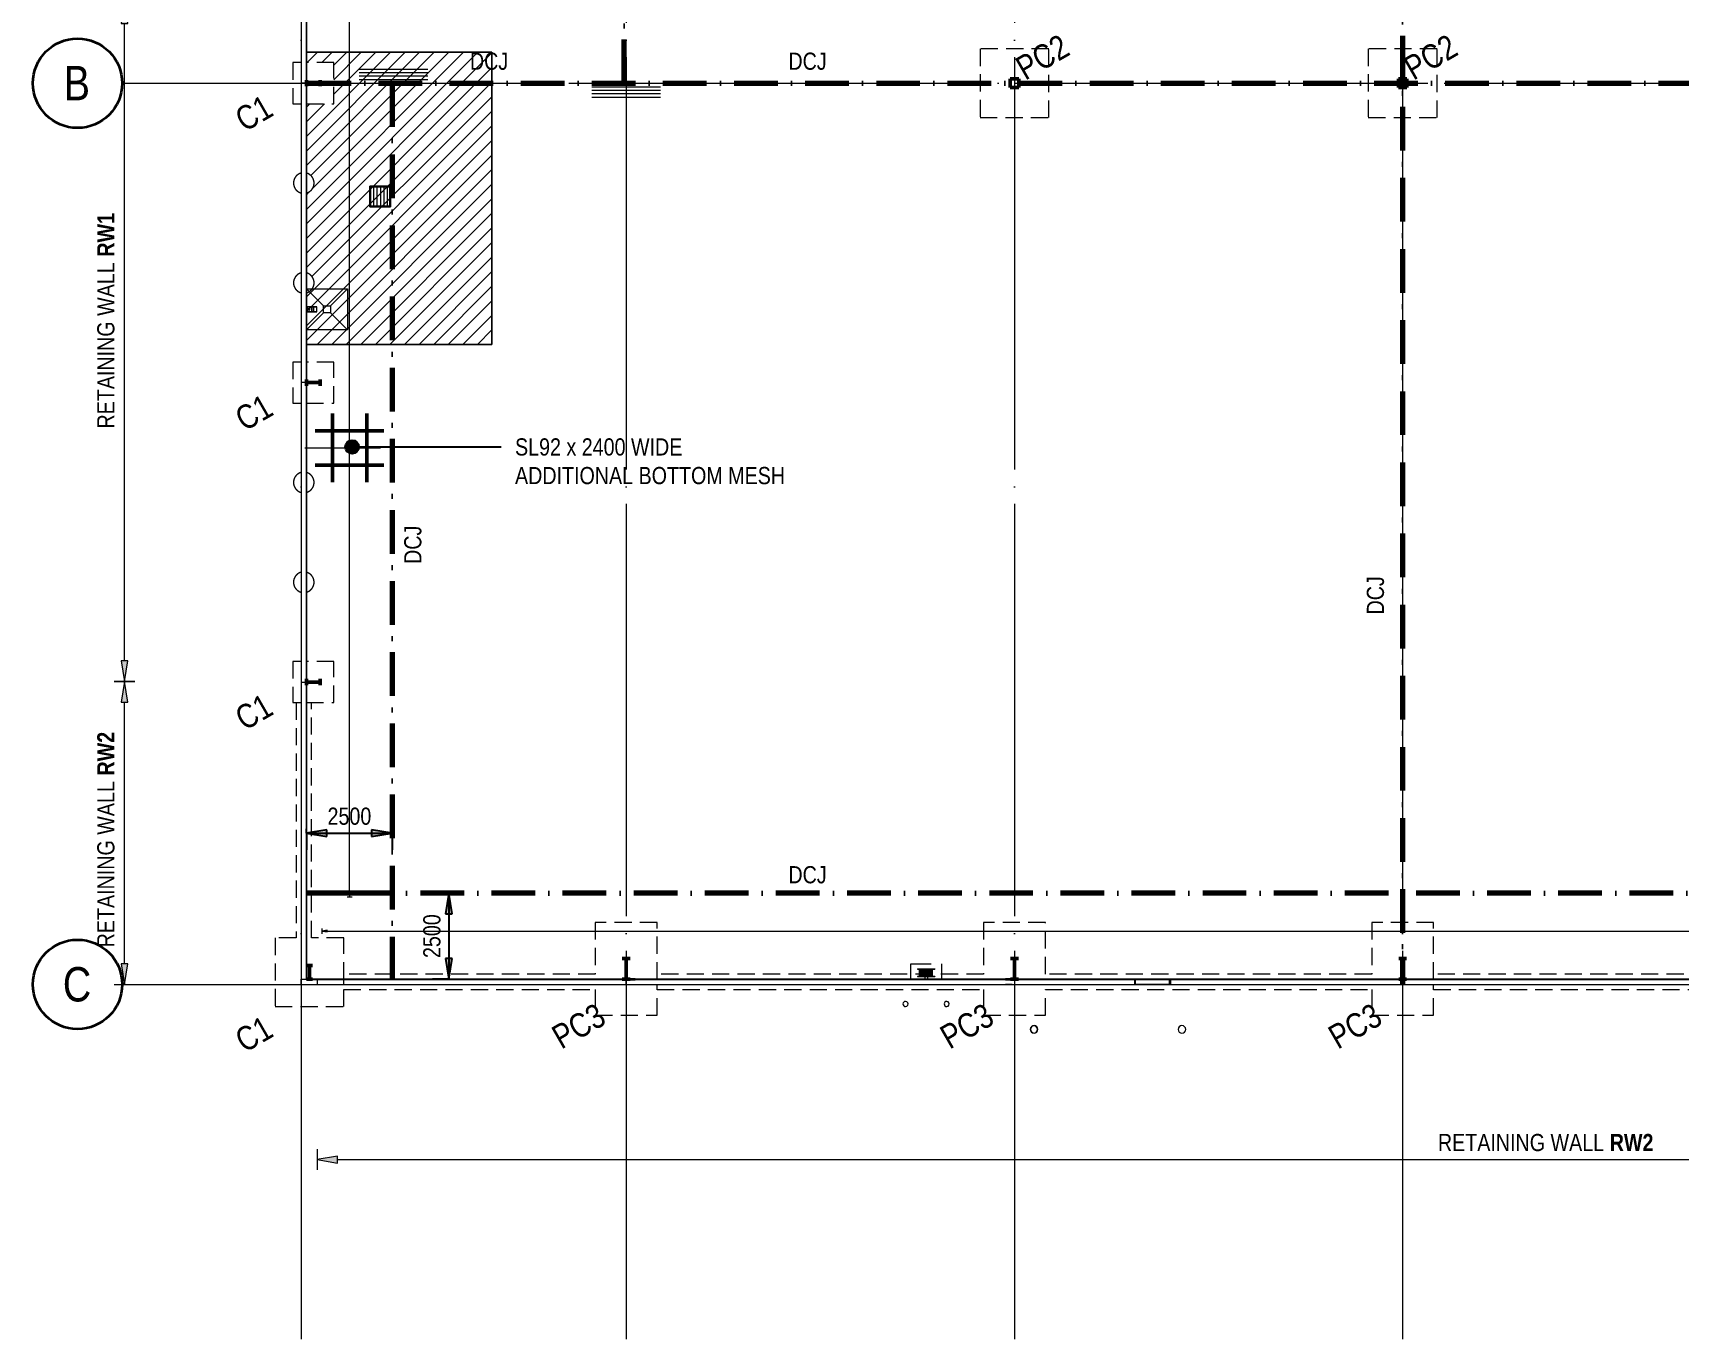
# Model space of a CAD drawing. Header units: millimetres. Extents: x 1606 to 178479, y -4237 to 231581.
# Drawn here: x 31776 to 79664, y 152677 to 190690 of the extents above; entities that cross this region are included whole.
import ezdxf

# ---------------------------------------------------------------- set-up
doc = ezdxf.new("R2010")
doc.units = ezdxf.units.MM
for name, pattern in [('_SGE_Dash', [1460, 960, -500]), ('_SGE_Grid Line', [13000, 12000, -500, 0, -500]), ('_SGE_Hidden', [740, 500, -240]), ('Dash', [1000, 600, -400]), ('Dash Dot', [2070, 1270, -400, 0, -400])]:
    doc.linetypes.add(name, pattern=pattern)
for name, color, linetype, lineweight in [('0-1', 7, 'Continuous', 5), ('A-ANNO-DIMS-1', 211, 'Continuous', 25), ('A-ANNO-DIMS-200', 211, 'Continuous', 18), ('A-ANNO-NOTE', 131, 'Continuous', 50), ('A-COLS-1', 9, 'Continuous', 9), ('A-COLS-2', 52, 'Continuous', 9), ('A-DETL-2', 90, 'Dash Dot', 70), ('A-DETL-GENF', 92, 'Continuous', 18), ('A-GENM-1', 9, 'Continuous', 9), ('A-GENM-2', 13, 'Continuous', 9), ('A-WALL-1', 253, 'Continuous', 18), ('A-WALL-2', 9, 'Continuous', 9), ('A-WALL-3', 113, 'Continuous', 20), ('G-ANNO-TEXT-1', 7, 'Continuous', 25), ('G-ANNO-TEXT-2', 10, 'Continuous', 25), ('P-SANR-FIXT-1', 9, 'Continuous', 9), ('P-SANR-FIXT-3', 6, 'Continuous', 9), ('P-SANR-FIXT-HDLN-1', 9, 'Dash', 9), ('Q-SPCQ-1', 9, 'Continuous', 9), ('S-BEAM-1', 7, '_SGE_Hidden', 18), ('S-COLS', 52, 'Continuous', 18), ('S-COLS-IDEN-1', 171, 'Continuous', 35), ('S-COLS-SYMB', 171, 'Continuous', 50), ('S-FNDN-1', 32, '_SGE_Hidden', 18), ('S-FNDN-HDLN-1', 4, '_SGE_Hidden', 18), ('S-FSTN-1', 2, 'Continuous', 35), ('S-FSTN-2', 2, '_SGE_Dash', 18), ('S-GRID-1', 1, '_SGE_Grid Line', 13), ('S-GRID-IDEN', 1, 'Continuous', 35), ('S-GRID-IDEN-1', 1, 'Continuous', 50)]:
    doc.layers.add(name, color=color, linetype=linetype, lineweight=lineweight)
doc.styles.add('Arial Narrow_2', font='ARIALN.TTF', dxfattribs={"height": 1000})
doc.styles.add('Arial Narrow_3', font='ARIALN.TTF', dxfattribs={"height": 500})
doc.styles.add('Arial Narrow_4', font='ARIALN.TTF', dxfattribs={"height": 700})
doc.styles.add('Arial Narrow_B', font='ARIALNB.TTF', dxfattribs={"height": 500})
doc.dimstyles.new('2_5_Arial_N_Tr_Arrow_SGE', dxfattribs={"dimscale": 304.8, "dimtxt": 511.715487, "dimasz": 1.968504, "dimexe": 1.574803, "dimexo": 0.984252, "dimgap": 0.328084, "dimtad": 1, "dimdec": 0, "dimzin": 0, "dimdsep": 46, "dimtxsty": 'Arial Narrow_3', "dimsah": 1, "dimcen": 0.09, "dimazin": 0, "dimtfac": 1, "dimtdec": 4, "dimtix": 1, "dimtmove": 0, "dimatfit": 3, "dimfxl": 1, "dimtvp": 1, "dimtolj": 1, "dimtzin": 0, "dimlwd": 25, "dimlwe": 25, "dimarcsym": 2})

# ---------------------------------------------------------------- blocks, each defined once
blk = doc.blocks.new('SE_FHR-floor based - SE_FHR-floor based-8719268-WAREHOUSE SLAB PLAN')
at = {"layer": 'P-SANR-FIXT-1'}
for p, q in [((-250, 300), (-250, 290)), ((-250, 300), (250, 300)), ((-250, 290), (250, 290)), ((-250, 85), (-250, 75)), ((-250, 85), (250, 85)), ((-250, 75), (250, 75)), ((-189, 85), (-189, 290)), ((-189, 257.5), (189, 257.5)), ((-189, 222.5), (189, 222.5)), ((-189, 187.5), (189, 187.5)), ((-189, 152.5), (189, 152.5)), ((-189, 117.5), (189, 117.5)), ((-70, 15), (-70, 0)), ((-70, 15), (70, 15)), ((-70, 0), (70, 0)), ((-40, 75), (-40, 15)), ((40, 75), (40, 15)), ((70, 15), (70, 0)), ((189, 85), (189, 290)), ((250, 300), (250, 290)), ((250, 85), (250, 75))]:
    blk.add_line(p, q, dxfattribs=at)
at = {"layer": 'P-SANR-FIXT-HDLN-1'}
for p, q in [((-450, 0), (-450, 450)), ((-450, 450), (450, 450)), ((450, 0), (-450, 0)), ((450, 450), (450, 0))]:
    blk.add_line(p, q, dxfattribs=at)
blk = doc.blocks.new('SE_Fire_ Hydrant Double - Fire Hydrant_ Double-8366634-WAREHOUSE SLAB PLAN')
at = {"layer": 'Q-SPCQ-1'}
for centre, start, end in [((-300, 600), 360, 180), ((-300, 600), 180, 360), ((-300, -600), 360, 180), ((-300, -600), 180, 360)]:
    blk.add_arc(centre, 75, start, end, dxfattribs=at)
blk = doc.blocks.new('WYA_SI_Pit Drainage_Adjustable - 600W x 600w x 600D-8583344-WAREHOUSE SLAB PLAN')
at = {"layer": 'P-SANR-FIXT-3'}
h = blk.add_hatch(dxfattribs=at)
h.set_pattern_fill('FP_1', color=256, style=0, pattern_type=2)
h.set_pattern_definition([(0, (0, 0), (0, 100), [])])
h.paths.add_polyline_path([(-280, -280), (280, -280), (280, 280), (-280, 280)])
for p, q in [((300, 300), (-300, 300)), ((-300, 300), (-300, -300)), ((-300, -300), (-300, 300)), ((-300, 300), (300, 300)), ((-300, -300), (-300, 300)), ((-300, 300), (300, 300)), ((300, 300), (-300, 300)), ((-300, 300), (-300, -300)), ((-290, -290), (-290, 290)), ((-290, 290), (290, 290)), ((290, 290), (-290, 290)), ((-290, 290), (-290, -290)), ((280, 280), (-280, 280)), ((-280, 280), (-280, -280)), ((-280, -280), (-280, 280)), ((-280, 280), (280, 280)), ((-280, -280), (-280, 280)), ((-280, 280), (280, 280)), ((280, 280), (-280, 280)), ((-280, 280), (-280, -280)), ((280, -280), (280, 280)), ((280, 280), (280, -280)), ((280, 280), (280, -280)), ((280, -280), (280, 280)), ((290, 290), (290, -290)), ((290, -290), (290, 290)), ((300, -300), (300, 300)), ((300, 300), (300, -300)), ((300, 300), (300, -300)), ((300, -300), (300, 300)), ((-300, -300), (300, -300)), ((300, -300), (-300, -300)), ((300, -300), (-300, -300)), ((-300, -300), (300, -300)), ((290, -290), (-290, -290)), ((-290, -290), (290, -290)), ((-280, -280), (280, -280)), ((280, -280), (-280, -280)), ((280, -280), (-280, -280)), ((-280, -280), (280, -280))]:
    blk.add_line(p, q, dxfattribs=at)
blk = doc.blocks.new('WYA_GM_Generic Floor - WYA_GM_Generic Floor-9282770-WAREHOUSE SLAB PLAN')
at = {"layer": 'A-GENM-2'}
h = blk.add_hatch(dxfattribs=at)
h.set_pattern_fill('FP_2', color=256, style=0, pattern_type=2)
h.set_pattern_definition([(315, (-181625.1, 30035.28), (212.13203, 212.13203), [])])
h.paths.add_polyline_path([(0, -5400), (8500, -5400), (8500, 0), (8200, 0), (8200, -802), (7000, -802), (7000, 0), (4985, 0), (4973, -40), (4945, -92), (4908, -137), (4862, -174), (4810, -202), (4754, -219), (4696, -225), (4637, -219), (4581, -202), (4529, -174), (4484, -137), (4446, -92), (4419, -40), (4406, 0), (2081, 0), (2068, -40), (2041, -92), (2003, -137), (1958, -174), (1906, -202), (1850, -219), (1791, -225), (1733, -219), (1677, -202), (1625, -174), (1579, -137), (1542, -92), (1514, -40), (1502, 0), (0, 0), (0, -5042)])
h.paths.add_polyline_path([(1095, -41), (1095, -41), (1130, -41)])
at = {"layer": 'A-GENM-1'}
for p, q in [((8500, 0), (0, 0)), ((0, 0), (0, -5400)), ((0, -5400), (0, 0)), ((0, 0), (8500, 0)), ((8500, -5400), (8500, 0)), ((8500, 0), (8500, -5400)), ((0, -5400), (8500, -5400)), ((8500, -5400), (0, -5400))]:
    blk.add_line(p, q, dxfattribs=at)
blk = doc.blocks.new('PF_Safety Wash_Enware_ECE090 - PF_Safety Wash_Enware_ECE090-8585100-WAREHOUSE SLAB PLAN')
at = {"layer": 'A-GENM-1'}
for p, q in [((-600, 85), (-100, -415)), ((-600, -1115), (-600, 85)), ((-600, 85), (600, 85)), ((-54, 85), (-75, 85)), ((-75, 85), (-75, 40)), ((-75, 85), (-54, 85)), ((-75, 82), (-75, 75)), ((-75, 75), (-75, 38)), ((-75, 0), (-75, 75)), ((-75, 75), (-75, 0)), ((-75, -224), (-75, 40)), ((-54, 40), (-75, 40)), ((-75, 38), (-75, -125)), ((-75, 38), (-54, 38)), ((-54, 38), (-75, 38)), ((-75, -75), (-75, 0)), ((-75, 0), (-75, -75)), ((-74, 75), (-54, 75)), ((-74, 75), (-54, 75)), ((-54, 40), (-54, 85)), ((-54, 75), (-54, 82)), ((-54, 71), (-54, 75)), ((-54, 71), (54, 71)), ((-54, 71), (54, 71)), ((-54, 40), (-54, 70)), ((-54, 70), (-54, 40)), ((-54, 40), (-54, 70)), ((-54, 38), (-54, 40)), ((-54, 38), (-54, 40)), ((-53, 75), (54, 75)), ((-53, 75), (54, 75)), ((-19, 60), (-19, 2)), ((-19, 60), (0, 60)), ((-15, 0), (-19, 0)), ((-13, 60), (0, 60)), ((-11, 0), (-13, 0)), ((0, 0), (-13, 0)), ((0, 0), (-7, 0)), ((0, 60), (13, 60)), ((0, 60), (19, 60)), ((7, 0), (0, 0)), ((13, 0), (0, 0)), ((13, 0), (11, 0)), ((19, 0), (15, 0)), ((19, 2), (19, 60)), ((75, 85), (54, 85)), ((54, 85), (54, 40)), ((54, 85), (75, 85)), ((54, 82), (54, 75)), ((54, 75), (54, 71)), ((54, 75), (74, 75)), ((54, 75), (74, 75)), ((54, 70), (54, 40)), ((54, 40), (54, 70)), ((54, 70), (54, 40)), ((54, 40), (54, 38)), ((75, 40), (54, 40)), ((54, 40), (54, 38)), ((54, 38), (75, 38)), ((75, 38), (54, 38)), ((75, 40), (75, 85)), ((75, 75), (75, 82)), ((75, 38), (75, 75)), ((75, 0), (75, 75)), ((75, 75), (75, 0)), ((75, 40), (75, -224)), ((75, -125), (75, 38)), ((75, -75), (75, 0)), ((100, -415), (600, 85)), ((600, 85), (600, -1115)), ((-100, -415), (100, -415)), ((-100, -615), (-100, -415)), ((75, -75), (-75, -75)), ((-75, -75), (75, -75)), ((-75, -125), (-75, -224)), ((75, -125), (-75, -125)), ((-75, -224), (75, -224)), ((-75, -224), (75, -224)), ((75, 0), (75, -75)), ((75, -224), (75, -125)), ((100, -415), (100, -615)), ((-600, -1115), (-100, -615)), ((100, -615), (-100, -615)), ((100, -615), (600, -1115)), ((600, -1115), (-600, -1115))]:
    blk.add_line(p, q, dxfattribs=at)
for start, end in [(90, 270), (162.9438, 172.7021), (180, 270), (152.7976, 161.9865), (142.6515, 151.2709), (124.9072, 132.8625), (114.435, 122.1469), (101.1426, 108.6984), (270, 90), (270, 7.7318), (78.3287, 86.5093), (60.7449, 68.5687), (49.7742, 57.8531), (30.4375, 39.4448), (19.0847, 28.7291), (7.7318, 18.0135)]:
    blk.add_arc((0, 0), 20, start, end, dxfattribs=at)
blk = doc.blocks.new('WYA_CO_BOLLARD1 - 220ø x 1200h 2-7811160-WAREHOUSE SLAB PLAN')
at = {"layer": 'A-COLS-2'}
for start, end in [(360, 180), (0, 180), (180, 360), (180, 360)]:
    blk.add_arc((0, 0), 110, start, end, dxfattribs=at)
blk = doc.blocks.new('WYA_CO_BOLLARD1 - 220ø x 1200h _ Concrete Filled 2-7811161-WAREHOUSE SLAB PLAN')
at = {"layer": 'A-COLS-2'}
for radius, start, end in [(110, 360, 180), (110, 0, 180), (110, 180, 360), (105, 90, 270), (105, 144.6635, 178.2374), (105, 180, 210.4192), (105, 126.6759, 144), (105, 90, 126), (105, 270, 90), (105, 15.3817, 90), (105, 360, 14.5516), (110, 180, 360), (105, 210.8697, 242.0311), (105, 244.7422, 270), (105, 270, 306), (105, 306, 324), (105, 324, 342), (105, 342.7893, 358.2374)]:
    blk.add_arc((0, 0), radius, start, end, dxfattribs=at)
blk = doc.blocks.new('WAREHOUSE MASS - WAREHOUSE MASS-9325044-WAREHOUSE SLAB PLAN')
at = {"layer": 'A-GENM-1'}
for p, q in [((18810, 59033), (18810, 6886)), ((18810, 59033), (18810, 33873)), ((18810, 33873), (18810, 25373)), ((18810, 25373), (18810, 6886)), ((18810, 6886), (115508, 6886)), ((18810, 6886), (42940, 6886)), ((42940, 6886), (43960, 6886)), ((43960, 6886), (94000, 6886))]:
    blk.add_line(p, q, dxfattribs=at)
blk = doc.blocks.new('23068_Challenger Spec EF_Central_v23_rvt-1-WAREHOUSE SLAB PLAN')
at = {"layer": 'A-WALL-1'}
for p, q in [((29885, 191610), (29885, 163150)), ((30035, 163150), (30035, 191610)), ((29885, 163150), (29885, 163000)), ((29885, 163000), (54165, 163000)), ((54165, 163150), (30035, 163150)), ((54165, 163000), (54165, 163150)), ((105225, 163150), (55185, 163150)), ((55185, 163150), (55185, 163000)), ((55185, 163000), (105225, 163000))]:
    blk.add_line(p, q, dxfattribs=at)
at = {"layer": 'A-WALL-2'}
for p, q in [((29885, 191610), (29885, 163150)), ((30035, 190125), (30035, 191610)), ((30035, 181625), (30035, 190125)), ((30035, 163150), (30035, 181625)), ((29885, 163000), (29885, 163150)), ((29885, 163000), (54165, 163000)), ((54165, 163150), (30035, 163150)), ((55185, 163150), (54165, 163150)), ((54165, 163150), (55185, 163150)), ((54165, 163138), (54165, 163150)), ((54165, 163000), (54165, 163138)), ((54165, 163000), (55185, 163000)), ((55185, 163000), (54165, 163000)), ((105225, 163150), (55185, 163150)), ((55185, 163150), (55185, 163138)), ((55185, 163138), (55185, 163000)), ((55185, 163000), (105225, 163000))]:
    blk.add_line(p, q, dxfattribs=at)
at = {"layer": 'A-COLS-1'}
for name, p in [('WYA_CO_BOLLARD1 - 220ø x 1200h _ Concrete Filled 2-7811161-WAREHOUSE SLAB PLAN', (51215, 161690)), ('WYA_CO_BOLLARD1 - 220ø x 1200h 2-7811160-WAREHOUSE SLAB PLAN', (55520, 161690))]:
    blk.add_blockref(name, p, dxfattribs=at)
at = {"layer": 'A-GENM-1'}
blk.add_blockref('WAREHOUSE MASS - WAREHOUSE MASS-9325044-WAREHOUSE SLAB PLAN', (11225, 156252), dxfattribs=at)
for name, p, rotation in [('WYA_GM_Generic Floor - WYA_GM_Generic Floor-9282770-WAREHOUSE SLAB PLAN', (30035, 181625), 89.99999999999905), ('PF_Safety Wash_Enware_ECE090 - PF_Safety Wash_Enware_ECE090-8585100-WAREHOUSE SLAB PLAN', (30120, 182645), 90.00000000000006)]:
    blk.add_blockref(name, p, dxfattribs=dict(at, rotation=rotation))
at = {"layer": 'P-SANR-FIXT-1', "rotation": 89.99999999999905}
blk.add_blockref('WYA_SI_Pit Drainage_Adjustable - 600W x 600w x 600D-8583344-WAREHOUSE SLAB PLAN', (32185, 185930), dxfattribs=at)
at = {"layer": 'P-SANR-FIXT-1'}
blk.add_blockref('SE_FHR-floor based - SE_FHR-floor based-8719268-WAREHOUSE SLAB PLAN', (48075, 163150), dxfattribs=at)
at = {"layer": 'Q-SPCQ-1', "rotation": 89.99999999999984}
blk.add_blockref('SE_Fire_ Hydrant Double - Fire Hydrant_ Double-8366634-WAREHOUSE SLAB PLAN', (48075, 162730), dxfattribs=at)
blk = doc.blocks.new('SGE_SCL-Column-Steel-UB - PC3 - 610UB101-2232929-WAREHOUSE SLAB PLAN')
at = {"layer": 'S-COLS-SYMB'}
for p, q in [((-114, 301), (114, 301)), ((0, 301), (0, -301)), ((114, -301), (-114, -301))]:
    blk.add_line(p, q, dxfattribs=at)
blk = doc.blocks.new('SGE_SCL-Column-Steel-SHS - PC2 - 250x6_0 SHS-2214186-WAREHOUSE SLAB PLAN')
at = {"layer": 'S-COLS-SYMB'}
for p, q in [((-125, -125), (-125, 125)), ((-125, 125), (125, 125)), ((125, 125), (125, -125)), ((125, -125), (-125, -125))]:
    blk.add_line(p, q, dxfattribs=at)
blk = doc.blocks.new('SGE_SCL-Column-Steel-UB - PC3 - 610UB101-2232970-WAREHOUSE SLAB PLAN')
at = {"layer": 'S-COLS-SYMB'}
for p, q in [((-114, 301), (114, 301)), ((0, 301), (0, -301)), ((114, -301), (-114, -301))]:
    blk.add_line(p, q, dxfattribs=at)
blk = doc.blocks.new('SGE_SCL-Column-Steel-UB - C1 - 410UB53_7-2237479-WAREHOUSE SLAB PLAN')
at = {"layer": 'S-COLS-SYMB'}
for p, q in [((-89, 201.5), (89, 201.5)), ((0, 201.5), (0, -201.5)), ((89, -201.5), (-89, -201.5))]:
    blk.add_line(p, q, dxfattribs=at)
blk = doc.blocks.new('SGE_SCL-Column-Steel-UB - C1 - 410UB53_7-2232986-WAREHOUSE SLAB PLAN')
at = {"layer": 'S-COLS-SYMB'}
for p, q in [((89, 201.5), (-89, 201.5)), ((0, -201.5), (0, 201.5)), ((-89, -201.5), (89, -201.5))]:
    blk.add_line(p, q, dxfattribs=at)
blk = doc.blocks.new('SGE_SCL-Column-Steel-UB - C1 - 410UB53_7-2237505-WAREHOUSE SLAB PLAN')
at = {"layer": 'S-COLS-SYMB'}
for p, q in [((89, 201.5), (-89, 201.5)), ((0, -201.5), (0, 201.5)), ((-89, -201.5), (89, -201.5))]:
    blk.add_line(p, q, dxfattribs=at)
blk = doc.blocks.new('SGE_SCL-Column-Steel-UB - C1 - 410UB53_7-2237492-WAREHOUSE SLAB PLAN')
at = {"layer": 'S-COLS-SYMB'}
for p, q in [((89, 201.5), (-89, 201.5)), ((0, -201.5), (0, 201.5)), ((-89, -201.5), (89, -201.5))]:
    blk.add_line(p, q, dxfattribs=at)
blk = doc.blocks.new('SGE Footing-Rectangular - F3-1758787-WAREHOUSE SLAB PLAN')
at = {"layer": 'S-FNDN-1'}
for p, q in [((1000, 1000), (-1000, 1000)), ((-1000, 1000), (-1000, -1000)), ((1000, -1000), (1000, 1000)), ((-1000, -1000), (1000, -1000))]:
    blk.add_line(p, q, dxfattribs=at)
blk = doc.blocks.new('SGE Footing-Circular - 600 Dia-1165612-WAREHOUSE SLAB PLAN')
at = {"layer": 'S-FNDN-1'}
for start, end in [(104.5429, 180), (180, 255.4571), (360, 75.4571), (284.5429, 360)]:
    blk.add_arc((0, 0), 300, start, end, dxfattribs=at)
blk = doc.blocks.new('SGE Cast In Plate - CP2-1397496-WAREHOUSE SLAB PLAN')
at = {"layer": 'S-FSTN-1'}
for p, q in [((50382, 163150), (50582, 163150)), ((50382, 163150), (50382, 163138)), ((50582, 163138), (50382, 163138)), ((50582, 163138), (50582, 163150))]:
    blk.add_line(p, q, dxfattribs=at)
at = {"layer": 'S-FSTN-2'}
blk.add_line((50582, 163000), (50382, 163000), dxfattribs=at)
blk = doc.blocks.new('SGE Cast In Plate - CP2-2743097-WAREHOUSE SLAB PLAN')
at = {"layer": 'S-FSTN-1'}
for p, q in [((39409, 163150), (39609, 163150)), ((39409, 163150), (39409, 163138)), ((39609, 163138), (39409, 163138)), ((39609, 163138), (39609, 163150))]:
    blk.add_line(p, q, dxfattribs=at)
at = {"layer": 'S-FSTN-2'}
blk.add_line((39409, 163000), (39609, 163000), dxfattribs=at)
blk = doc.blocks.new('Dimension_2D - 200-2640788-WAREHOUSE SLAB PLAN')
at = {"layer": 'A-DETL-GENF'}
for points in [[(-9827, -100), (-9227, -200), (-9227, 0)], [(9323, -200), (9923, -100), (9323, 0)]]:
    blk.add_hatch(color=256, dxfattribs=at).paths.add_polyline_path(points)
for p, q in [((-9827, 200), (-9827, -400)), ((9923, -400), (9923, 200)), ((-9227, 0), (-9827, -100)), ((-9827, -100), (-9227, -200)), ((-9227, -200), (-9227, 0)), ((-9227, -100), (9323, -100)), ((9323, 0), (9323, -200)), ((9923, -100), (9323, 0)), ((9323, -200), (9923, -100))]:
    blk.add_line(p, q, dxfattribs=at)
blk = doc.blocks.new('Dimension_2D - 200-2559382-WAREHOUSE SLAB PLAN')
at = {"layer": 'A-DETL-GENF'}
for points in [[(-2380, -100), (-1780, -200), (-1780, 0)], [(5831, -200), (6431, -100), (5831, 0)]]:
    blk.add_hatch(color=256, dxfattribs=at).paths.add_polyline_path(points)
for p, q in [((-2380, 200), (-2380, -400)), ((6431, -400), (6431, 200)), ((-1780, 0), (-2380, -100)), ((-2380, -100), (-1780, -200)), ((-1780, -200), (-1780, 0)), ((-1780, -100), (5831, -100)), ((5831, 0), (5831, -200)), ((6431, -100), (5831, 0)), ((5831, -200), (6431, -100))]:
    blk.add_line(p, q, dxfattribs=at)
blk = doc.blocks.new('Dimension_2D - 200-2748998-WAREHOUSE SLAB PLAN')
at = {"layer": 'A-DETL-GENF'}
blk.add_hatch(color=256, dxfattribs=at).paths.add_polyline_path([(-25793.2, -200), (-25793.2, 0), (-26393.2, -100)])
for p, q in [((-26393.2, 200), (-26393.2, -400)), ((-25793.2, 0), (-26393.2, -100)), ((-26393.2, -100), (-25793.2, -200)), ((-25793.2, -200), (-25793.2, 0)), ((-25793.2, -100), (49806.8, -100))]:
    blk.add_line(p, q, dxfattribs=at)
blk = doc.blocks.new('SGE Reo Elevation - SGE Reo Elevation-2631586-WAREHOUSE SLAB PLAN')
at = {"layer": 'A-DETL-GENF'}
for p, q in [((560, 200), (2560, 200)), ((560, 100), (2560, 100)), ((560, 0), (2560, 0)), ((560, -100), (2560, -100))]:
    blk.add_line(p, q, dxfattribs=at)
blk = doc.blocks.new('SGE Reo Elevation - SGE Reo Elevation-1889180-WAREHOUSE SLAB PLAN')
at = {"layer": 'A-DETL-GENF'}
for p, q in [((560, 100), (2560, 100)), ((560, 0), (2560, 0)), ((560, -100), (2560, -100)), ((560, -200), (2560, -200))]:
    blk.add_line(p, q, dxfattribs=at)
blk = doc.blocks.new('SGE Mesh Extents - SL Symbol-2562347-WAREHOUSE SLAB PLAN')
at = {"layer": 'A-DETL-GENF'}
for points in [[(25, 20918), (0, 21068), (-25, 20918)], [(0, -31), (8, -30), (22, -22), (27, -16), (31, 0), (27, 16), (16, 27), (0, 31), (-16, 27), (-22, 22), (-30, 8), (-31, 0), (-27, -16), (-16, -27)], [(0, -13062), (25, -12912), (-25, -12912)]]:
    blk.add_hatch(color=256, dxfattribs=at).paths.add_polyline_path(points)
for p, q in [((75, 21068), (-75, 21068)), ((0, 21068), (-25, 20918)), ((-25, 20918), (25, 20918)), ((25, 20918), (0, 21068)), ((0, 31), (0, 20918)), ((-1300, 0), (-31, 0)), ((0, -12912), (0, -31)), ((31, 0), (900, 0)), ((25, -12912), (-25, -12912)), ((-25, -12912), (0, -13062)), ((0, -13062), (25, -12912)), ((-75, -13062), (75, -13062))]:
    blk.add_line(p, q, dxfattribs=at)
for start, end in [(360, 180), (180, 360)]:
    blk.add_arc((0, 0), 31.2, start, end, dxfattribs=at)
blk = doc.blocks.new('SGE Mesh Extents - SL Symbol-2562710-WAREHOUSE SLAB PLAN')
at = {"layer": 'A-DETL-GENF'}
blk.add_hatch(color=256, dxfattribs=at).paths.add_polyline_path([(-25, 67300), (25, 67300), (0, 67450)])
for p, q in [((-75, 67450), (75, 67450)), ((0, 67450), (-25, 67300)), ((-25, 67300), (25, 67300)), ((25, 67300), (0, 67450)), ((0, 67300), (0, 31))]:
    blk.add_line(p, q, dxfattribs=at)
blk = doc.blocks.new('Grid - 1_Project Grid-1992125-WAREHOUSE SLAB PLAN')
at = {"layer": 'S-GRID-IDEN'}
blk.add_circle((0, 0), 6.5, dxfattribs=at)
blk = doc.blocks.new('DIMBLOCK1-WAREHOUSE SLAB PLAN')
at = {"layer": 'A-ANNO-DIMS-200', "lineweight": 25}
for points in [[(43884, 165650), (43789, 165050), (43979, 165050)], [(43884, 163150), (43979, 163750), (43789, 163750)]]:
    blk.add_hatch(color=256, dxfattribs=at).paths.add_polyline_path(points)
for p, q in [((43884, 165650), (43404, 165650)), ((43884, 165650), (43789, 165050)), ((43884, 165650), (43884, 163150)), ((43979, 165050), (43884, 165650)), ((43884, 165650), (44009, 165650)), ((43789, 165050), (43979, 165050)), ((43979, 163750), (43789, 163750)), ((43789, 163750), (43884, 163150)), ((43884, 163150), (43979, 163750)), ((43884, 163150), (43404, 163150)), ((43884, 163150), (44009, 163150))]:
    blk.add_line(p, q, dxfattribs=at)
at = {"layer": 'A-ANNO-DIMS-200', "color": 0, "lineweight": 25, "insert": (43138, 163767), "char_height": 500, "width": 1520.53, "attachment_point": 1, "rotation": 90, "line_spacing_factor": 0.974696, "style": 'Arial Narrow_3'}
blk.add_mtext('2500', dxfattribs=at)
blk = doc.blocks.new('DIMBLOCK3-WAREHOUSE SLAB PLAN')
at = {"layer": 'A-ANNO-DIMS-200', "lineweight": 25}
for points in [[(39736, 167398), (40336, 167303), (40336, 167493)], [(42236, 167398), (41636, 167493), (41636, 167303)]]:
    blk.add_hatch(color=256, dxfattribs=at).paths.add_polyline_path(points)
for p, q in [((39736, 167398), (39736, 167523)), ((40336, 167493), (39736, 167398)), ((39736, 167398), (42236, 167398)), ((39736, 167398), (40336, 167303)), ((39736, 167398), (39736, 166918)), ((40336, 167303), (40336, 167493)), ((42236, 167398), (41636, 167493)), ((41636, 167493), (41636, 167303)), ((41636, 167303), (42236, 167398)), ((42236, 167398), (42236, 167523)), ((42236, 167398), (42236, 166918))]:
    blk.add_line(p, q, dxfattribs=at)
at = {"layer": 'A-ANNO-DIMS-200', "color": 0, "lineweight": 25, "insert": (40352, 168145), "char_height": 500, "width": 1520.53, "attachment_point": 1, "line_spacing_factor": 0.974696, "style": 'Arial Narrow_3'}
blk.add_mtext('2500', dxfattribs=at)

msp = doc.modelspace()

# ---------------------------------------------------------------- hatches: boundary and pattern name
at = {"layer": 'G-ANNO-TEXT-2'}
h = msp.add_hatch(color=256, dxfattribs=at)
edge = h.paths.add_edge_path()
edge.add_arc((41067.2, 178641.3), 200, 0, 360)

# ---------------------------------------------------------------- linework, layer by layer
at = {"layer": 'A-ANNO-NOTE'}
for p, q in [((40496, 179612.1), (40496, 177612.1)), ((41496, 179612.1), (41496, 177612.1)), ((41990.7, 179112.1), (39990.7, 179112.1)), ((41990.7, 178112.1), (39990.7, 178112.1))]:
    msp.add_line(p, q, dxfattribs=at)
at = {"layer": 'A-DETL-2'}
for p, q in [((48991, 189225.1), (48991, 215275.1)), ((71646, 215450.1), (71646, 163000.1)), ((39766, 189225.1), (136826, 189225.1)), ((42236, 189225.1), (42236, 163150.1)), ((40979.3, 165650.1), (39766, 165650.1)), ((135409.3, 165650.1), (41012.6, 165650.1))]:
    msp.add_line(p, q, dxfattribs=at)
at = {"layer": 'A-WALL-3'}
for p, q in [((39586, 191610.1), (39586, 163150.1)), ((39736, 163150.1), (39736, 191610.1)), ((39736, 189225.1), (39586, 189225.1)), ((39736, 180512.1), (39586, 180512.1)), ((39586, 171799.1), (39736, 171799.1)), ((39586, 163150.1), (39736, 163150.1)), ((40046, 163150.1), (40046, 163000.1)), ((82946, 163150.1), (40046, 163150.1)), ((40046, 163000.1), (82946, 163000.1)), ((49046, 163000.1), (49046, 163150.1)), ((60346, 163150.1), (60346, 163000.1)), ((63846, 163000.1), (63846, 163150.1)), ((64846, 163150.1), (64846, 163000.1)), ((71646, 163150.1), (71646, 163000.1))]:
    msp.add_line(p, q, dxfattribs=at)
at = {"layer": 'G-ANNO-TEXT-2'}
msp.add_line((41067.2, 178641.3), (45403, 178641.3), dxfattribs=at)
msp.add_circle((41067.2, 178641.3), 200, dxfattribs=at)
at = {"layer": 'S-BEAM-1'}
for p, q in [((39436, 171199.1), (39436, 164351.6)), ((39886, 164351.6), (39886, 171199.1)), ((48146, 163300.1), (40825, 163300.1)), ((59446, 163300.1), (49946, 163300.1)), ((70746, 163300.1), (61246, 163300.1)), ((82046, 163300.1), (72546, 163300.1)), ((40825, 162850.1), (48146, 162850.1)), ((49946, 162850.1), (59446, 162850.1)), ((61246, 162850.1), (70746, 162850.1)), ((72546, 162850.1), (82046, 162850.1))]:
    msp.add_line(p, q, dxfattribs=at)
at = {"layer": 'S-FNDN-1'}
for p, q in [((39586, 189825.1), (39337.5, 189825.1)), ((39337.5, 189825.1), (39337.5, 188625.1)), ((40537.5, 189825.1), (39736, 189825.1)), ((40537.5, 188625.1), (40537.5, 189825.1)), ((39337.5, 188625.1), (39586, 188625.1)), ((39736, 188625.1), (40537.5, 188625.1)), ((39337.5, 181112.1), (39337.5, 179912.1)), ((39586, 181112.1), (39337.5, 181112.1)), ((40537.5, 181112.1), (39736, 181112.1)), ((40537.5, 179912.1), (40537.5, 181112.1)), ((39337.5, 179912.1), (39586, 179912.1)), ((39736, 179912.1), (40537.5, 179912.1)), ((39337.5, 172399.1), (39337.5, 171199.1)), ((39586, 172399.1), (39337.5, 172399.1)), ((40537.5, 172399.1), (39736, 172399.1)), ((40537.5, 171199.1), (40537.5, 172399.1)), ((39337.5, 171199.1), (39586, 171199.1)), ((39736, 171199.1), (40537.5, 171199.1)), ((49946, 164803.6), (48146, 164803.6)), ((48146, 164803.6), (48146, 163300.1)), ((49946, 163150.1), (49946, 164803.6)), ((61246, 164803.6), (59446, 164803.6)), ((59446, 164803.6), (59446, 163300.1)), ((61246, 163300.1), (61246, 164803.6)), ((72546, 164803.6), (70746, 164803.6)), ((70746, 164803.6), (70746, 163300.1)), ((72546, 163150.1), (72546, 164803.6)), ((39436, 164351.6), (38825, 164351.6)), ((38825, 164351.6), (38825, 162351.6)), ((40825, 164351.6), (39886, 164351.6)), ((40825, 163150.1), (40825, 164351.6)), ((40825, 162351.6), (40825, 163000.1)), ((48146, 162850.1), (48146, 162103.6)), ((49946, 162103.6), (49946, 163000.1)), ((59446, 162850.1), (59446, 162103.6)), ((61246, 162103.6), (61246, 162850.1)), ((70746, 162850.1), (70746, 162103.6)), ((72546, 162103.6), (72546, 163000.1)), ((38825, 162351.6), (40825, 162351.6)), ((48146, 162103.6), (49946, 162103.6)), ((59446, 162103.6), (61246, 162103.6)), ((70746, 162103.6), (72546, 162103.6))]:
    msp.add_line(p, q, dxfattribs=at)
at = {"layer": 'S-FNDN-HDLN-1'}
msp.add_line((40825, 163000.1), (40825, 163150.1), dxfattribs=at)
at = {"layer": 'S-GRID-1'}
for p, q in [((39586, 228981.4), (39586, 152677.4)), ((49046, 228981.4), (49046, 152677.4)), ((60346, 228981.4), (60346, 152677.4)), ((71646, 228981.4), (71646, 152677.4)), ((34376.1, 189225.1), (160058.5, 189225.1)), ((34376.1, 163000.1), (160058.5, 163000.1))]:
    msp.add_line(p, q, dxfattribs=at)

# ---------------------------------------------------------------- block references
at = {"layer": '0-1'}
msp.add_blockref('23068_Challenger Spec EF_Central_v23_rvt-1-WAREHOUSE SLAB PLAN', (9700.7, 0), dxfattribs=at)
at = {"layer": 'A-DETL-GENF'}
for name, p in [('SGE Mesh Extents - SL Symbol-2562347-WAREHOUSE SLAB PLAN', (40996, 178612.1)), ('Dimension_2D - 200-2748998-WAREHOUSE SLAB PLAN', (66439.2, 158000.1))]:
    msp.add_blockref(name, p, dxfattribs=at)
for name, p, rotation in [('Dimension_2D - 200-2640788-WAREHOUSE SLAB PLAN', (34341.5, 181638.3), 89.9999999999999), ('SGE Reo Elevation - SGE Reo Elevation-2631586-WAREHOUSE SLAB PLAN', (43829.4, 189528.4), 180), ('SGE Reo Elevation - SGE Reo Elevation-1889180-WAREHOUSE SLAB PLAN', (50606, 188912.1), 180), ('Dimension_2D - 200-2559382-WAREHOUSE SLAB PLAN', (34341.5, 165380.1), 89.9999999999999), ('SGE Mesh Extents - SL Symbol-2562710-WAREHOUSE SLAB PLAN', (107646, 164550.1), 90.00000000000011)]:
    msp.add_blockref(name, p, dxfattribs=dict(at, rotation=rotation))
at = {"layer": 'S-COLS'}
for name, p, rotation in [('SGE_SCL-Column-Steel-UB - C1 - 410UB53_7-2237479-WAREHOUSE SLAB PLAN', (39937.5, 189225.1), 270.0000000000003), ('SGE_SCL-Column-Steel-SHS - PC2 - 250x6_0 SHS-2214186-WAREHOUSE SLAB PLAN', (60346, 189225.1), 180), ('SGE_SCL-Column-Steel-SHS - PC2 - 250x6_0 SHS-2214186-WAREHOUSE SLAB PLAN', (71646, 189225.1), 180), ('SGE_SCL-Column-Steel-UB - C1 - 410UB53_7-2237492-WAREHOUSE SLAB PLAN', (39937.5, 180512.1), 89.99999999999964), ('SGE_SCL-Column-Steel-UB - C1 - 410UB53_7-2237505-WAREHOUSE SLAB PLAN', (39937.5, 171799.1), 89.99999999999964), ('SGE_SCL-Column-Steel-UB - PC3 - 610UB101-2232970-WAREHOUSE SLAB PLAN', (49046, 163453.6), 180), ('SGE_SCL-Column-Steel-UB - PC3 - 610UB101-2232929-WAREHOUSE SLAB PLAN', (60346, 163453.6), 180), ('SGE_SCL-Column-Steel-UB - PC3 - 610UB101-2232929-WAREHOUSE SLAB PLAN', (71646, 163453.6), 180)]:
    msp.add_blockref(name, p, dxfattribs=dict(at, rotation=rotation))
msp.add_blockref('SGE_SCL-Column-Steel-UB - C1 - 410UB53_7-2232986-WAREHOUSE SLAB PLAN', (39825, 163351.6), dxfattribs=at)
at = {"layer": 'S-FNDN-1', "rotation": 180}
for p in [(60346, 189225.1), (71646, 189225.1)]:
    msp.add_blockref('SGE Footing-Rectangular - F3-1758787-WAREHOUSE SLAB PLAN', p, dxfattribs=at)
at = {"layer": 'S-FNDN-1'}
for p in [(39661, 186320.8), (39661, 183416.4), (39661, 177607.8), (39661, 174703.4)]:
    msp.add_blockref('SGE Footing-Circular - 600 Dia-1165612-WAREHOUSE SLAB PLAN', p, dxfattribs=at)
at = {"layer": 'S-FSTN-1'}
for name in ['SGE Cast In Plate - CP2-2743097-WAREHOUSE SLAB PLAN', 'SGE Cast In Plate - CP2-1397496-WAREHOUSE SLAB PLAN']:
    msp.add_blockref(name, (9700.7, 0), dxfattribs=at)
at = {"layer": 'S-GRID-IDEN', "xscale": 199.9999999999999, "yscale": 199.9999999999999, "zscale": 199.9999999999999, "rotation": 269.9999999999996}
for p in [(33076.1, 189225.1), (33076.1, 163000.1)]:
    msp.add_blockref('Grid - 1_Project Grid-1992125-WAREHOUSE SLAB PLAN', p, dxfattribs=at)

# ---------------------------------------------------------------- texts
at = {"layer": 'G-ANNO-TEXT-1', "char_height": 500, "attachment_point": 1}
for s, insert, width, style in [('DCJ', (44496.9, 190116.4), 1346.835, 'Arial Narrow_3'), ('DCJ', (53767.3, 190116.4), 1346.835, 'Arial Narrow_3'), ('SL92 x 2400 WIDE', (45809.4, 178891.3), 5900.42, 'Arial Narrow_3'), ('ADDITIONAL BOTTOM MESH', (45809.4, 178057.8), 9556.115, 'Arial Narrow_3'), ('DCJ', (53767.3, 166441.4), 1346.835, 'Arial Narrow_3'), ('RETAINING WALL ', (72673.2, 158648), 6060.757, 'Arial Narrow_3'), ('RW2', (77673.8, 158648), 1539.24, 'Arial Narrow_B')]:
    msp.add_mtext(s, dxfattribs=dict(at, insert=insert, width=width, style=style))
at = {"layer": 'G-ANNO-TEXT-1', "char_height": 500, "attachment_point": 1, "rotation": 90}
for s, insert, width, style in [('RW1', (33648.8, 184178.1), 1539.24, 'Arial Narrow_B'), ('RETAINING WALL ', (33648.8, 179177.4), 6060.757, 'Arial Narrow_3'), ('DCJ', (42583.3, 175235.6), 1346.835, 'Arial Narrow_3'), ('DCJ', (70602.4, 173765.5), 1346.835, 'Arial Narrow_3'), ('RW2', (33648.8, 169077.9), 1539.24, 'Arial Narrow_B'), ('RETAINING WALL ', (33648.8, 164077.2), 6060.757, 'Arial Narrow_3')]:
    msp.add_mtext(s, dxfattribs=dict(at, insert=insert, width=width, style=style))
at = {"layer": 'S-COLS-IDEN-1', "char_height": 700, "attachment_point": 1, "rotation": 30, "style": 'Arial Narrow_4'}
for s, insert, width in [('PC2', (60309.5, 189901), 1908.016), ('PC2', (71609.5, 189901), 1908.016), ('C1', (37587.7, 188401.6), 1250.632), ('C1', (37587.7, 179688.6), 1250.632), ('C1', (37587.7, 170975.6), 1250.632), ('PC3', (46808.7, 161703.3), 1908.016), ('PC3', (58108.7, 161703.3), 1908.016), ('PC3', (69408.7, 161703.3), 1908.016), ('C1', (37587.7, 161601.3), 1250.632)]:
    msp.add_mtext(s, dxfattribs=dict(at, insert=insert, width=width))
at = {"layer": 'S-GRID-IDEN-1', "char_height": 1000, "attachment_point": 1, "style": 'Arial Narrow_2'}
for s, insert, width in [('B', (32673.9, 189728.9), 945.991), ('C', (32646.9, 163503.9), 1010.126)]:
    msp.add_mtext(s, dxfattribs=dict(at, insert=insert, width=width))

# ---------------------------------------------------------------- dimensions: what is measured, and where the dimension line sits
at = {"layer": 'A-ANNO-DIMS-1'}
dim = msp.add_linear_dim(base=(42236, 167398.4), p1=(39736, 167822.7), p2=(42236, 167822.7), dimstyle='2_5_Arial_N_Tr_Arrow_SGE', override={"dimpost": '<>', "dimfxl": 2500}, dxfattribs=at)
dim.commit()
dim.dimension.update_dxf_attribs({"geometry": 'DIMBLOCK3-WAREHOUSE SLAB PLAN', "text_midpoint": (40986, 167753.7)})
dim = msp.add_linear_dim(base=(43884.4, 163150.1), p1=(44308.6, 165650.1), p2=(44308.6, 163150.1), angle=90, dimstyle='2_5_Arial_N_Tr_Arrow_SGE', override={"dimpost": '<>', "dimfxl": 2500}, dxfattribs=at)
dim.commit()
dim.dimension.update_dxf_attribs({"geometry": 'DIMBLOCK1-WAREHOUSE SLAB PLAN', "text_midpoint": (43529.1, 164400.1)})

doc.saveas('drawing.dxf')
